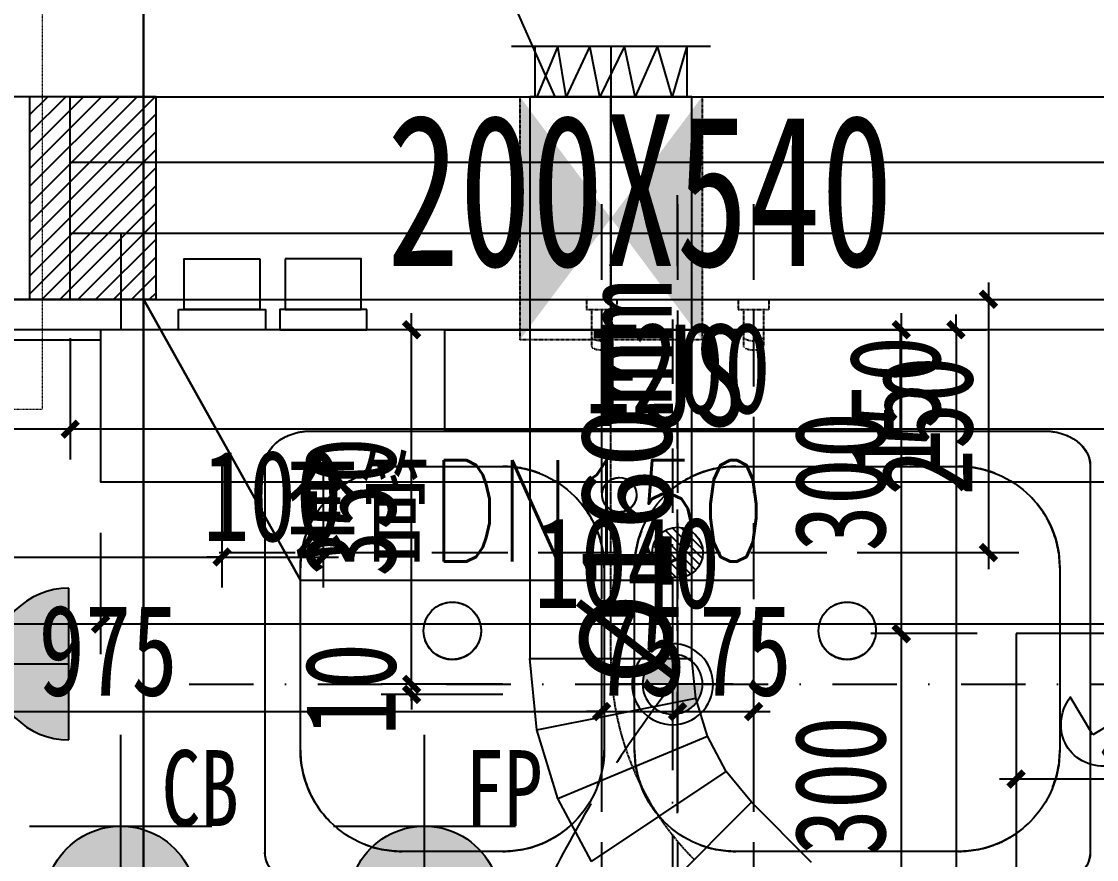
# Model space of a CAD drawing. Header units: millimetres. Extents: x -297 to 39764, y -29258 to 20315.
# Drawn here: x 13364 to 14426, y -16895 to -16068 of the extents above; entities that cross this region are included whole.
import ezdxf

# ---------------------------------------------------------------- set-up
doc = ezdxf.new("R2010")
doc.units = ezdxf.units.MM
for name, pattern in [('_DASH', [0.6, 0.4, -0.2]), ('CENTER2', [1.125, 0.75, -0.125, 0.125, -0.125]), ('DASH', [0.35, 0.25, -0.1]), ('DASHDOT', [1, 0.5, -0.25, 0, -0.25]), ('DASHDOT2', [12.7, 6.35, -3.175, 0, -3.175]), ('HIDDEN', [9.525, 6.35, -3.175]), ('HIDDEN2', [0.1875, 0.125, -0.0625])]:
    doc.linetypes.add(name, pattern=pattern)
doc.layers.get('Defpoints').update_dxf_attribs({"color": 250})
for name, color, linetype in [('.-P建筑梁位', 4, 'Continuous'), ('.J-给排水', 210, 'Continuous'), ('.L-集分水器', 244, 'Continuous'), ('.P-墙体尺寸标注', 252, 'Continuous'), ('.P-家具虚线层', 250, 'Continuous'), ('.p-灯具连线', 6, 'Continuous'), ('.P-装饰轮廓', 180, 'Continuous'), ('.PC-天花尺寸标注', 252, 'Continuous'), ('.PC-天花灯具', 203, 'Continuous'), ('.PC-天花造型', 163, 'Continuous'), ('.PC-灯具尺寸标注', 252, 'Continuous'), ('.PC-综合天花虚线层', 14, 'DASHDOT2'), ('.PF-上下水', 6, 'Continuous'), ('.PF-上下水尺寸标注', 252, 'Continuous'), ('.PF-墙体及上下水图中虚线层', 14, 'DASH'), ('.PF-洁具', 150, 'Continuous'), ('.ZD-开关', 43, 'Continuous'), ('.ZD-强电插座', 43, 'Continuous'), ('.ZD-插座虚线层', 214, 'DASH'), ('.ZD-点位引线', 1, 'Continuous'), ('.ZD-点位标注', 252, 'Continuous'), ('.ZT-空调.检修口', 52, 'Continuous'), ('0-设备', 1, 'Continuous'), ('A-Wall', 2, 'Continuous'), ('DUCT-排风中心线', 5, 'CENTER2'), ('DUCT-排风标注', 3, 'Continuous'), ('DUCT-排风管', 31, 'Continuous'), ('DUCT-排风管端线', 2, 'Continuous'), ('WINDOW', 4, 'Continuous'), ('留孔', 1, 'Continuous'), ('空调套管', 1, 'Continuous')]:
    doc.layers.add(name, color=color, linetype=linetype)
doc.layers.add('ACS_DLJ_LNSG', color=4, linetype='DASHDOT', lineweight=20)
doc.layers.add('ACS_DLJ_QYG', color=1, linetype='Continuous', lineweight=30)
doc.styles.add('GOA_01_thin_0.75', font='romans.shx', dxfattribs={"width": 0.75, "bigfont": 'hzdx.shx'})
doc.styles.add('HZTXT', font='')
doc.styles.add('宋体', font='', dxfattribs={"width": 0.7, "height": 5})
doc.styles.add('文字样式', font='', dxfattribs={"width": 0.75})
doc.styles.get('HZTXT').set_extended_font_data('SimSun')
doc.styles.get('宋体').set_extended_font_data('SimSun')
doc.styles.get('文字样式').set_extended_font_data('SimSun')
doc.dimstyles.new('西安1-40（内部尺寸）', dxfattribs={"dimscale": 30, "dimtxt": 3, "dimasz": 0.5, "dimexe": 1, "dimexo": 1, "dimgap": 0.5, "dimtad": 1, "dimdec": 0, "dimrnd": 5, "dimtxsty": '文字样式', "dimblk": 'ARCHTICK', "dimcen": 1, "dimdle": 0.55, "dimclrd": 252, "dimclre": 252, "dimclrt": 30, "dimadec": 0, "dimazin": 0, "dimtfac": 1, "dimtdec": 0, "dimtix": 1, "dimtmove": 2, "dimatfit": 3, "dimfxl": 5, "dimfxlon": 1, "dimarcsym": 0})

# ---------------------------------------------------------------- blocks, each defined once
blk = doc.blocks.new('洗菜盆')
at = {"layer": '.PF-洁具'}
for points in [[(42003.2, 54024.6), (42727.3, 54024.6)], [(41957.8, 53608.7), (41957.8, 53990.5)], [(42772.8, 53990.5), (42772.8, 53608.7)], [(42727.3, 53574.6), (42003.2, 53574.6)]]:
    blk.add_lwpolyline(points, dxfattribs=at)
at = {"layer": '.PF-洁具', "color": 250}
for points in [[(42092.8, 53989.6), (42192.8, 53989.6, -0.414214), (42292.8, 53889.6), (42292.8, 53709.6, -0.414214), (42192.8, 53609.6), (42092.8, 53609.6, -0.414214), (41992.8, 53709.6), (41992.8, 53889.6, -0.414214)], [(42322.8, 53709.6), (42322.8, 53889.6, -0.414214), (42422.8, 53989.6), (42642.8, 53989.6, -0.414214), (42742.8, 53889.6), (42742.8, 53709.6, -0.414214), (42642.8, 53609.6), (42422.8, 53609.6, -0.414214)]]:
    blk.add_lwpolyline(points, format="xyb", close=True, dxfattribs=at)
for centre, radius in [((42307.8, 53961.6), 17), ((42142.8, 53827.4), 28.4), ((42532.8, 53827.4), 28.4)]:
    blk.add_circle(centre, radius, dxfattribs=at)
at = {"layer": '.PF-洁具', "extrusion": (0, 0, -1)}
for centre, major_axis, start_param, end_param in [((42003.2, 53990.5), (-45.5, 0), 0, 1.570796), ((42727.3, 53990.5), (45.5, 0), -1.570796, 0), ((42003.2, 53608.7), (-45.5, 0), 4.712389, 6.283185), ((42727.3, 53608.7), (45.5, 0), 0, 1.570796)]:
    blk.add_ellipse(centre, major_axis=major_axis, ratio=0.750045, start_param=start_param, end_param=end_param, dxfattribs=at)
blk = doc.blocks.new('*U55')
at = {"layer": '.L-集分水器'}
blk.add_lwpolyline([(-225, -100), (225, -100), (225, 0), (-225, 0)], close=True, dxfattribs=at)
at = {"layer": '.L-集分水器', "style": '文字样式', "width": 0.75}
blk.add_attdef('FJS', (-97.2, -127.1), '', height=120, dxfattribs=at)
blk = doc.blocks.new('ttrutuuyyy')
at = {"layer": '.P-家具虚线层', "color": 250, "linetype": '_DASH', "ltscale": 200, "elevation": 0}
for points in [[(33649.9, -16472.1), (34374, -16472.1)], [(33604.4, -16888), (33604.4, -16506.2)], [(34419.4, -16506.2), (34419.4, -16888)]]:
    blk.add_lwpolyline(points, dxfattribs=at)
for points in [[(33739.4, -16507.1), (33839.4, -16507.1, -0.414214), (33939.4, -16607.1), (33939.4, -16787.1, -0.414214), (33839.4, -16887.1), (33739.4, -16887.1, -0.414214), (33639.4, -16787.1), (33639.4, -16607.1, -0.414214)], [(33969.4, -16787.1), (33969.4, -16607.1, -0.414214), (34069.4, -16507.1), (34289.4, -16507.1, -0.414214), (34389.4, -16607.1), (34389.4, -16787.1, -0.414214), (34289.4, -16887.1), (34069.4, -16887.1, -0.414214)]]:
    blk.add_lwpolyline(points, format="xyb", close=True, dxfattribs=at)
at = {"layer": '.P-家具虚线层', "color": 250, "linetype": '_DASH', "ltscale": 200}
for centre, radius in [((33954.4, -16535.1, 0), 17), ((33789.4, -16669.4, 0), 28.4), ((34179.4, -16669.4, 0), 28.4)]:
    blk.add_circle(centre, radius, dxfattribs=at)
at = {"layer": '.P-家具虚线层', "color": 250, "linetype": '_DASH', "ltscale": 200, "extrusion": (0, 0, -1)}
for centre, major_axis, start_param, end_param in [((33649.9, -16506.2, 0), (-45.5, 0), 0, 1.570796), ((34374, -16506.2, 0), (45.5, 0), -1.570796, 0), ((33649.9, -16888, 0), (-45.5, 0), 4.712389, 6.283185), ((34374, -16888, 0), (45.5, 0), 0, 1.570796)]:
    blk.add_ellipse(centre, major_axis=major_axis, ratio=0.750045, start_param=start_param, end_param=end_param, dxfattribs=at)
blk = doc.blocks.new('A$Cd2e37dc6')
at = {"layer": '.-P建筑梁位', "color": 4, "linetype": 'DASH', "ltscale": 300}
blk.add_line((6550, 13178.4), (8250, 13178.4), dxfattribs=at)
blk.add_lwpolyline([(5850, 13178.4), (8250, 13178.4), (8250, 11078.4), (5850, 11078.4)], close=True, dxfattribs=at)
at = {"layer": '.-P建筑梁位', "color": 250, "linetype": 'DASH', "ltscale": 300, "style": '宋体', "width": 0.7}
blk.add_text('200X540', height=150, dxfattribs=at).set_placement((6762.9, 13211.2))
blk = doc.blocks.new('防眩光射灯')
h = blk.add_hatch(color=256)
h.dxf.hatch_style = 1
h.paths.add_polyline_path([(29.6, 0, 0.414214), (0, 29.6), (0, 0)])
h.paths.add_polyline_path([(0, 0), (-29.6, 0, 0.414214), (0, -29.6)])
for p, q in [((0, 40), (0, -60)), ((-60, 0), (60, 0))]:
    blk.add_line(p, q)
blk.add_lwpolyline([(0, 112, 0, 50, 0), (0, 87.2, 0, 0, 0), (0, 40, 0, 0, 0)], format="xyseb")
blk.add_circle((0, 0), 40)
at = {"color": 250}
blk.add_circle((0, 0), 29.6, dxfattribs=at)
blk = doc.blocks.new('retrrrrrrrr')
at = {"layer": '空调套管'}
h = blk.add_hatch(dxfattribs=at)
h.set_pattern_fill('ANSI31', color=250, scale=100)
h.set_pattern_definition([(45, (-126697.185, 65378.087), (-8.8388348, 8.8388348), [])])
h.paths.add_polyline_path([(-85770.41379, 18631.11591), (-85770.41379, 18831.11591), (-85895.41379, 18831.11591), (-85895.41379, 18631.11591)])
at = {"color": 250}
for p, q in [((-85419.46549, 18881.11591, 2600), (-85222.96549, 18881.11591, 2600)), ((-85396.28094, 18881.11591, 2600), (-85396.28094, 18831.11591, 2600)), ((-85373.72697, 18881.11591, 2600), (-85394.52946, 18831.11591, 2600)), ((-85365.30691, 18831.11591, 2600), (-85373.72697, 18881.11591, 2600)), ((-85342.02792, 18881.11591, 2600), (-85365.30691, 18831.11591, 2600)), ((-85332.12198, 18831.11591, 2600), (-85342.02792, 18881.11591, 2600)), ((-85307.8524, 18881.11591, 2600), (-85332.12198, 18831.11591, 2600)), ((-85297.45115, 18831.11591, 2600), (-85307.8524, 18881.11591, 2600)), ((-85275.16276, 18881.11591, 2600), (-85297.45115, 18831.11591, 2600)), ((-85260.79913, 18831.11591, 2600), (-85275.16276, 18881.11591, 2600)), ((-85246.15005, 18881.11591, 2600), (-85260.79913, 18831.11591, 2600)), ((-85246.15005, 18881.11591, 2600), (-85246.15005, 18831.11591, 2600)), ((-85246.15005, 18831.11591, 2600), (-85396.28094, 18831.11591, 2600))]:
    blk.add_line(p, q, dxfattribs=at)
at = {"layer": '0-设备', "color": 250}
blk.add_line((-85376.21549, 18831.11591), (-85504.53893, 19119.62112), dxfattribs=at)
at = {"layer": 'ACS_DLJ_LNSG', "color": 250}
for p, q in [((-85882.91379, 18955.69306), (-85882.91379, 18522.46666)), ((-85882.91379, 18522.46666), (-85982.91379, 18522.46666))]:
    blk.add_line(p, q, dxfattribs=at)
at = {"layer": 'ACS_DLJ_QYG', "color": 250}
blk.add_line((-85782.91379, 19427.12686), (-85782.91379, 16201.87152), dxfattribs=at)
at = {"layer": 'DUCT-排风中心线', "color": 250}
for p, q in [((-85321.21549, 18276.55721), (-85321.21549, 18831.11591)), ((-85321.21549, 18276.45721), (-85321.21549, 18276.55721))]:
    blk.add_line(p, q, dxfattribs=at)
blk.add_arc((-85040.74624, 18276.45721), 280.46926, 180, 225, dxfattribs=at)
at = {"layer": 'DUCT-排风管', "color": 250}
for p, q in [((-85241.21549, 18831.11591), (-85401.21549, 18831.11591)), ((-85401.21549, 18831.11591), (-85401.21549, 18276.55721)), ((-85241.21549, 18276.55721), (-85241.21549, 18831.11591)), ((-85401.21549, 18276.45721), (-85401.21549, 18276.55721)), ((-85394.28918, 18206.13314), (-85401.21549, 18276.45721)), ((-85241.21549, 18276.45721), (-85241.21549, 18276.55721)), ((-85237.36353, 18237.34759), (-85241.21549, 18276.45721)), ((-85225.95568, 18199.74094), (-85237.36353, 18237.34759)), ((-85373.7764, 18138.51159), (-85394.28918, 18206.13314)), ((-85207.43033, 18165.08245), (-85225.95568, 18199.74094)), ((-85182.49941, 18134.70403), (-85207.43033, 18165.08245)), ((-85340.46547, 18076.19122), (-85373.7764, 18138.51159)), ((-85182.4287, 18134.63332), (-85182.49941, 18134.70403)), ((-85123.0074, 18075.21203), (-85182.4287, 18134.63332))]:
    blk.add_line(p, q, dxfattribs=at)
at = {"layer": 'DUCT-排风管端线', "color": 250}
for p, q in [((-85401.21549, 18276.55721), (-85241.21549, 18276.55721)), ((-85401.21549, 18276.55721), (-85241.21549, 18276.55721)), ((-85394.28918, 18206.13314), (-85237.36353, 18237.34759)), ((-85373.7764, 18138.51159), (-85225.95568, 18199.74094)), ((-85340.46547, 18076.19122), (-85207.43033, 18165.08245)), ((-85182.4287, 18134.63332), (-85295.56578, 18021.49624)), ((-85295.56578, 18021.49624), (-85182.4287, 18134.63332))]:
    blk.add_line(p, q, dxfattribs=at)
at = {"layer": '留孔', "color": 250}
blk.add_line((-85321.21549, 18881.11591), (-85321.2155, 18541.11591), dxfattribs=at)
at = {"layer": '留孔', "color": 250, "linetype": 'HIDDEN2', "ltscale": 0.5}
for p, q in [((-85411.21549, 18831.11591), (-85411.2155, 18591.11591)), ((-85411.21549, 18831.11591), (-85231.21549, 18831.11591)), ((-85231.21549, 18831.11591), (-85231.2155, 18591.11591)), ((-85231.2155, 18591.11591), (-85411.2155, 18591.11591))]:
    blk.add_line(p, q, dxfattribs=at)
blk.add_solid([(-85411.21549, 18831.11591), (-85411.2155, 18591.11591), (-85231.2155, 18591.11591), (-85231.21549, 18831.11591)], dxfattribs=at)
at = {"layer": '空调套管', "color": 250}
blk.add_lwpolyline([(-85895.41379, 18631.11591), (-85770.41379, 18631.11591), (-85770.41379, 18831.11591), (-85895.41379, 18831.11591)], close=True, dxfattribs=at)
for points in [[(-85782.91379, 18631.11591), (-85627.98557, 18353.8315), (-85782.91379, 18631.11591)], [(-85627.98557, 18353.8315), (-85180.62341, 18353.8315)]]:
    blk.add_lwpolyline(points, dxfattribs=at)
at = {"layer": 'DUCT-排风标注', "color": 250, "style": 'HZTXT'}
blk.add_text('%%C160mm', height=90.632911, rotation=90, dxfattribs=at).set_placement((-85261.21549, 18249.78678))
at = {"layer": '空调套管', "color": 250, "insert": (-85641.68519, 18472.18016), "char_height": 100, "width": 597.1388019, "attachment_point": 1, "style": 'GOA_01_thin_0.75'}
blk.add_mtext('套管DN150', dxfattribs=at)
blk = doc.blocks.new('_ArchTick')
at = {"color": 0, "linetype": 'ByBlock', "const_width": 0.4}
blk.add_lwpolyline([(-0.5, -0.5), (0.5, 0.5)], dxfattribs=at)
blk = doc.blocks.new('*D246')
at = {"layer": '.ZT-空调.检修口', "color": 252, "lineweight": -2, "transparency": 16777216}
for p, q in [((14346.3, -16736), (14346.3, -16845.7)), ((14646.9, -16767.9), (14646.9, -16845.7)), ((14663.4, -16815.7), (14329.8, -16815.7))]:
    blk.add_line(p, q, dxfattribs=at)
at = {"layer": 'Defpoints', "color": 0, "transparency": 16777216}
for p in [(14346.3, -16706), (14646.9, -16737.9), (14346.3, -16815.7)]:
    blk.add_point(p, dxfattribs=at)
at = {"layer": '.ZT-空调.检修口', "color": 252, "lineweight": -2, "transparency": 16777216, "xscale": 15, "yscale": 15, "zscale": 15, "rotation": 180}
blk.add_blockref('_ArchTick', (14346.3, -16815.7), dxfattribs=at)
at = {"layer": '.ZT-空调.检修口', "color": 252, "lineweight": -2, "transparency": 16777216, "xscale": 15, "yscale": 15, "zscale": 15}
blk.add_blockref('_ArchTick', (14646.9, -16815.7), dxfattribs=at)
at = {"layer": '.ZT-空调.检修口', "color": 30, "transparency": 16777216, "insert": (14496.6, -16755.7), "char_height": 90, "attachment_point": 5, "style": '文字样式'}
blk.add_mtext('300', dxfattribs=at)
blk = doc.blocks.new('*D247')
at = {"layer": '.ZT-空调.检修口', "color": 252, "lineweight": -2, "transparency": 16777216}
for p, q in [((14232.8, -16355.6), (14232.8, -16688.6)), ((14307.8, -16372.1), (14202.8, -16372.1)), ((14307.8, -16672.1), (14202.8, -16672.1))]:
    blk.add_line(p, q, dxfattribs=at)
at = {"layer": 'Defpoints', "color": 0, "transparency": 16777216}
for p in [(14378, -16372.1), (14232.8, -16672.1), (14371.4, -16672.1)]:
    blk.add_point(p, dxfattribs=at)
at = {"layer": '.ZT-空调.检修口', "color": 252, "lineweight": -2, "transparency": 16777216, "xscale": 15, "yscale": 15, "zscale": 15}
for p, rotation in [((14232.8, -16372.1), 90), ((14232.8, -16672.1), 270)]:
    blk.add_blockref('_ArchTick', p, dxfattribs=dict(at, rotation=rotation))
at = {"layer": '.ZT-空调.检修口', "color": 30, "transparency": 16777216, "insert": (14172.8, -16522.1), "char_height": 90, "attachment_point": 5, "rotation": 90, "style": '文字样式'}
blk.add_mtext('300', dxfattribs=at)
blk = doc.blocks.new('*D248')
at = {"layer": '.ZT-空调.检修口', "color": 252, "lineweight": -2, "transparency": 16777216}
for p, q in [((14232.8, -16655.4), (14232.8, -16989)), ((14295.7, -16671.9), (14202.8, -16671.9)), ((14295.7, -16972.5), (14202.8, -16972.5))]:
    blk.add_line(p, q, dxfattribs=at)
at = {"layer": 'Defpoints', "color": 0, "transparency": 16777216}
for p in [(14325.7, -16671.9), (14232.8, -16972.5), (14325.7, -16972.5)]:
    blk.add_point(p, dxfattribs=at)
at = {"layer": '.ZT-空调.检修口', "color": 252, "lineweight": -2, "transparency": 16777216, "xscale": 15, "yscale": 15, "zscale": 15}
for p, rotation in [((14232.8, -16671.9), 90), ((14232.8, -16972.5), 270)]:
    blk.add_blockref('_ArchTick', p, dxfattribs=dict(at, rotation=rotation))
at = {"layer": '.ZT-空调.检修口', "color": 30, "transparency": 16777216, "insert": (14172.8, -16822.2), "char_height": 90, "attachment_point": 5, "rotation": 90, "style": '文字样式'}
blk.add_mtext('300', dxfattribs=at)
blk = doc.blocks.new('检修口')
at = {"layer": '.ZT-空调.检修口', "color": 250}
for p, q in [((-154.6, 186.9), (-204.4, 216.5)), ((-185.3, 135.4), (-154.6, 186.9)), ((-185.3, 135.4), (-234.3, 164.6)), ((-105.3, 139.5), (112.5, -78.3)), ((-128.7, 98.8), (82.5, -112.5))]:
    blk.add_line(p, q, dxfattribs=at)
at = {"layer": '.ZT-空调.检修口'}
blk.add_lwpolyline([(-287.5, 287.5), (112.5, 287.5), (112.5, -112.5), (-287.5, -112.5)], close=True, dxfattribs=at)
at = {"layer": '.ZT-空调.检修口', "color": 250}
for centre, radius, start, end in [((-85.3, 159.5), 28.4, 173.3013, 225), ((-144.4, 83.1), 22.1, 45, 116.0655)]:
    blk.add_arc(centre, radius, start, end, dxfattribs=at)
for centre, major_axis, start_param, end_param in [((-174.5, 163.4), (34.9, 57.7), -1.092021, 1.11154), ((-174.4, 163.5), (23.5, 63.3), 1.867724, 3.886165)]:
    blk.add_ellipse(centre, major_axis=major_axis, ratio=0.876846, start_param=start_param, end_param=end_param, dxfattribs=at)
blk = doc.blocks.new('*D700')
at = {"layer": '.P-墙体尺寸标注', "color": 252, "linetype": 'ByBlock', "lineweight": -2, "transparency": 16777216}
for p, q in [((13411.9, -16380.3), (13411.9, -16500.3)), ((14611.9, -16380.3), (14611.9, -16500.3)), ((14628.4, -16470.3), (13395.4, -16470.3))]:
    blk.add_line(p, q, dxfattribs=at)
at = {"layer": 'Defpoints', "color": 0, "linetype": 'ByBlock', "transparency": 16777216}
for p in [(13411.9, -16342.1, 0), (14611.9, -16342.1), (13411.9, -16470.3)]:
    blk.add_point(p, dxfattribs=at)
at = {"layer": '.P-墙体尺寸标注', "color": 252, "linetype": 'ByBlock', "lineweight": -2, "transparency": 16777216, "xscale": 15, "yscale": 15, "zscale": 15, "rotation": 180}
blk.add_blockref('_ArchTick', (13411.9, -16470.3), dxfattribs=at)
at = {"layer": '.P-墙体尺寸标注', "color": 252, "linetype": 'ByBlock', "lineweight": -2, "transparency": 16777216, "xscale": 15, "yscale": 15, "zscale": 15}
blk.add_blockref('_ArchTick', (14611.9, -16470.3), dxfattribs=at)
at = {"layer": '.P-墙体尺寸标注', "color": 30, "linetype": 'ByBlock', "transparency": 16777216, "insert": (14011.9, -16410.3), "char_height": 90, "attachment_point": 5, "style": '文字样式'}
blk.add_mtext('1200', dxfattribs=at)
blk = doc.blocks.new('*D701')
at = {"layer": '.P-墙体尺寸标注', "color": 252, "linetype": 'ByBlock', "lineweight": -2, "transparency": 16777216}
for p, q in [((12811.9, -16380.3), (12811.9, -16500.3)), ((13411.9, -16380.3), (13411.9, -16500.3)), ((13428.4, -16470.3), (12795.4, -16470.3))]:
    blk.add_line(p, q, dxfattribs=at)
at = {"layer": 'Defpoints', "color": 0, "linetype": 'ByBlock', "transparency": 16777216}
for p in [(12811.9, -16342.1), (13411.9, -16342.1, 0), (12811.9, -16470.3)]:
    blk.add_point(p, dxfattribs=at)
at = {"layer": '.P-墙体尺寸标注', "color": 252, "linetype": 'ByBlock', "lineweight": -2, "transparency": 16777216, "xscale": 15, "yscale": 15, "zscale": 15, "rotation": 180}
blk.add_blockref('_ArchTick', (12811.9, -16470.3), dxfattribs=at)
at = {"layer": '.P-墙体尺寸标注', "color": 252, "linetype": 'ByBlock', "lineweight": -2, "transparency": 16777216, "xscale": 15, "yscale": 15, "zscale": 15}
blk.add_blockref('_ArchTick', (13411.9, -16470.3), dxfattribs=at)
at = {"layer": '.P-墙体尺寸标注', "color": 30, "linetype": 'ByBlock', "transparency": 16777216, "insert": (13111.9, -16410.3), "char_height": 90, "attachment_point": 5, "style": '文字样式'}
blk.add_mtext('600', dxfattribs=at)
blk = doc.blocks.new('*D779')
at = {"layer": '.PC-天花尺寸标注', "color": 252, "linetype": 'ByBlock', "lineweight": -2, "transparency": 16777216}
for p, q in [((14286.9, -16372.1), (14286.9, -16357.1)), ((14196.9, -16372.1), (14316.9, -16372.1)), ((14286.9, -16372.1), (14286.9, -16522.1)), ((14196.9, -16522.1), (14316.9, -16522.1)), ((14286.9, -16522.1), (14286.9, -16537.1))]:
    blk.add_line(p, q, dxfattribs=at)
at = {"layer": 'Defpoints', "color": 0, "linetype": 'ByBlock', "transparency": 16777216}
for p in [(14094.5, -16372.1, 0), (14094.5, -16522.1), (14286.9, -16522.1)]:
    blk.add_point(p, dxfattribs=at)
at = {"layer": '.PC-天花尺寸标注', "color": 252, "linetype": 'ByBlock', "lineweight": -2, "transparency": 16777216, "xscale": 15, "yscale": 15, "zscale": 15}
for p, rotation in [((14286.9, -16372.1), 270), ((14286.9, -16522.1), 90)]:
    blk.add_blockref('_ArchTick', p, dxfattribs=dict(at, rotation=rotation))
at = {"layer": '.PC-天花尺寸标注', "color": 30, "linetype": 'ByBlock', "transparency": 16777216, "insert": (14226.9, -16447.1), "char_height": 90, "attachment_point": 5, "rotation": 90, "style": '文字样式'}
blk.add_mtext('150', dxfattribs=at)
blk = doc.blocks.new('*D780')
at = {"layer": '.PC-天花尺寸标注', "color": 252, "linetype": 'ByBlock', "lineweight": -2, "transparency": 16777216}
for p, q in [((14286.9, -16505.6), (14286.9, -18518.6)), ((14196.9, -16522.1), (14316.9, -16522.1)), ((14196.9, -18502.1), (14316.9, -18502.1))]:
    blk.add_line(p, q, dxfattribs=at)
at = {"layer": 'Defpoints', "color": 0, "linetype": 'ByBlock', "transparency": 16777216}
for p in [(14094.5, -16522.1), (14099.5, -18502.1), (14286.9, -18502.1)]:
    blk.add_point(p, dxfattribs=at)
at = {"layer": '.PC-天花尺寸标注', "color": 252, "linetype": 'ByBlock', "lineweight": -2, "transparency": 16777216, "xscale": 15, "yscale": 15, "zscale": 15}
for p, rotation in [((14286.9, -16522.1), 90), ((14286.9, -18502.1), 270)]:
    blk.add_blockref('_ArchTick', p, dxfattribs=dict(at, rotation=rotation))
at = {"layer": '.PC-天花尺寸标注', "color": 30, "linetype": 'ByBlock', "transparency": 16777216, "insert": (14226.9, -17512.1), "char_height": 90, "attachment_point": 5, "rotation": 90, "style": '文字样式'}
blk.add_mtext('1980', dxfattribs=at)
blk = doc.blocks.new('*D783')
at = {"layer": '.PC-天花尺寸标注', "color": 252, "linetype": 'ByBlock', "lineweight": -2, "transparency": 16777216}
for p, q in [((13081.9, -16572.5), (13081.9, -16692.5)), ((13441.9, -16572.5), (13441.9, -16692.5)), ((13065.4, -16662.5), (13458.4, -16662.5))]:
    blk.add_line(p, q, dxfattribs=at)
at = {"layer": 'Defpoints', "color": 0, "linetype": 'ByBlock', "transparency": 16777216}
for p in [(13081.9, -16382.1), (13441.9, -16522.1), (13441.9, -16662.5)]:
    blk.add_point(p, dxfattribs=at)
at = {"layer": '.PC-天花尺寸标注', "color": 252, "linetype": 'ByBlock', "lineweight": -2, "transparency": 16777216, "xscale": 15, "yscale": 15, "zscale": 15, "rotation": 180}
blk.add_blockref('_ArchTick', (13081.9, -16662.5), dxfattribs=at)
at = {"layer": '.PC-天花尺寸标注', "color": 252, "linetype": 'ByBlock', "lineweight": -2, "transparency": 16777216, "xscale": 15, "yscale": 15, "zscale": 15}
blk.add_blockref('_ArchTick', (13441.9, -16662.5), dxfattribs=at)
at = {"layer": '.PC-天花尺寸标注', "color": 30, "linetype": 'ByBlock', "transparency": 16777216, "insert": (13261.9, -16602.5), "char_height": 90, "attachment_point": 5, "style": '文字样式'}
blk.add_mtext('360', dxfattribs=at)
blk = doc.blocks.new('*D784')
at = {"layer": '.PC-天花尺寸标注', "color": 252, "linetype": 'ByBlock', "lineweight": -2, "transparency": 16777216}
for p, q in [((13441.9, -16572.5), (13441.9, -16692.5)), ((14481.9, -16572.5), (14481.9, -16692.5)), ((13425.4, -16662.5), (14498.4, -16662.5))]:
    blk.add_line(p, q, dxfattribs=at)
at = {"layer": 'Defpoints', "color": 0, "linetype": 'ByBlock', "transparency": 16777216}
for p in [(13441.9, -16522.1), (14481.9, -16522.1), (14481.9, -16662.5)]:
    blk.add_point(p, dxfattribs=at)
at = {"layer": '.PC-天花尺寸标注', "color": 252, "linetype": 'ByBlock', "lineweight": -2, "transparency": 16777216, "xscale": 15, "yscale": 15, "zscale": 15, "rotation": 180}
blk.add_blockref('_ArchTick', (13441.9, -16662.5), dxfattribs=at)
at = {"layer": '.PC-天花尺寸标注', "color": 252, "linetype": 'ByBlock', "lineweight": -2, "transparency": 16777216, "xscale": 15, "yscale": 15, "zscale": 15}
blk.add_blockref('_ArchTick', (14481.9, -16662.5), dxfattribs=at)
at = {"layer": '.PC-天花尺寸标注', "color": 30, "linetype": 'ByBlock', "transparency": 16777216, "insert": (13961.9, -16602.5), "char_height": 90, "attachment_point": 5, "style": '文字样式'}
blk.add_mtext('1040', dxfattribs=at)
blk = doc.blocks.new('*D853')
at = {"layer": '.PC-灯具尺寸标注', "color": 252, "linetype": 'ByBlock', "lineweight": -2, "transparency": 16777216}
for p, q in [((13749.2, -16722.1), (13749.2, -16707.1)), ((13839.2, -16722.1), (13719.2, -16722.1)), ((13749.2, -16732.1), (13749.2, -16722.1)), ((13839.2, -16732.1), (13719.2, -16732.1)), ((13749.2, -16732.1), (13749.2, -16747.1))]:
    blk.add_line(p, q, dxfattribs=at)
at = {"layer": 'Defpoints', "color": 0, "linetype": 'ByBlock', "transparency": 16777216}
for p in [(13749.2, -16722.1), (14006.9, -16722.1, 0), (14006.9, -16732.1, 0)]:
    blk.add_point(p, dxfattribs=at)
at = {"layer": '.PC-灯具尺寸标注', "color": 252, "linetype": 'ByBlock', "lineweight": -2, "transparency": 16777216, "xscale": 15, "yscale": 15, "zscale": 15}
for p, rotation in [((13749.2, -16722.1), 270), ((13749.2, -16732.1), 90)]:
    blk.add_blockref('_ArchTick', p, dxfattribs=dict(at, rotation=rotation))
at = {"layer": '.PC-灯具尺寸标注', "color": 30, "linetype": 'ByBlock', "transparency": 16777216, "insert": (13689.2, -16727.1), "char_height": 90, "attachment_point": 5, "rotation": 90, "style": '文字样式'}
blk.add_mtext('10', dxfattribs=at)
blk = doc.blocks.new('*D854')
at = {"layer": '.PC-灯具尺寸标注', "color": 252, "linetype": 'ByBlock', "lineweight": -2, "transparency": 16777216}
for p, q in [((13749.2, -16738.6), (13749.2, -16355.6)), ((13839.2, -16372.1), (13719.2, -16372.1)), ((13839.2, -16722.1), (13719.2, -16722.1))]:
    blk.add_line(p, q, dxfattribs=at)
at = {"layer": 'Defpoints', "color": 0, "linetype": 'ByBlock', "transparency": 16777216}
for p in [(13749.2, -16372.1), (14231.9, -16372.1, 0), (14006.9, -16722.1, 0)]:
    blk.add_point(p, dxfattribs=at)
at = {"layer": '.PC-灯具尺寸标注', "color": 252, "linetype": 'ByBlock', "lineweight": -2, "transparency": 16777216, "xscale": 15, "yscale": 15, "zscale": 15}
for p, rotation in [((13749.2, -16372.1), 90), ((13749.2, -16722.1), 270)]:
    blk.add_blockref('_ArchTick', p, dxfattribs=dict(at, rotation=rotation))
at = {"layer": '.PC-灯具尺寸标注', "color": 30, "linetype": 'ByBlock', "transparency": 16777216, "insert": (13689.2, -16547.1), "char_height": 90, "attachment_point": 5, "rotation": 90, "style": '文字样式'}
blk.add_mtext('350', dxfattribs=at)
blk = doc.blocks.new('接线盒01')
at = {"layer": '.ZD-开关', "color": 6, "linetype": 'ByBlock', "ltscale": 0.1}
for points in [[(50, 43), (50, -43), (70, -43), (70, 43)], [(0, -37.5), (50, -37.5), (50, 37.5), (0, 37.5)]]:
    blk.add_lwpolyline(points, close=True, dxfattribs=at)
blk = doc.blocks.new('墙面强电插座')
at = {"linetype": 'ByBlock'}
h = blk.add_hatch(color=256, dxfattribs=at)
h.dxf.hatch_style = 1
h.paths.add_polyline_path([(0, 120, 0.414214), (100, 220), (0, 220)])
h.paths.add_polyline_path([(0, 220), (-100, 220, 0.414214), (0, 120)])
blk.add_line((100, 220), (-100, 220), dxfattribs=at)
for p, q in [((0, 220), (0, 0)), ((-120, 120), (120, 120))]:
    blk.add_line(p, q)
at = {"const_width": 2}
for points in [[(0, 0), (0, 220)], [(-120, 120), (120, 120)]]:
    blk.add_lwpolyline(points, dxfattribs=at)
at = {"linetype": 'ByBlock'}
blk.add_arc((0, 220), 100, 180, 0, dxfattribs=at)
blk = doc.blocks.new('厨房插座')
at = {"layer": '.ZD-强电插座', "xscale": -0.75, "yscale": 0.75, "zscale": 0.75}
blk.add_blockref('墙面强电插座', (240618.7, 59355.6), dxfattribs=at)
at = {"layer": '.ZD-强电插座', "style": '文字样式', "width": 0.75}
blk.add_attdef('C', (240644, 59346.6), '', height=90, dxfattribs=at)
blk = doc.blocks.new('给水')
at = {"layer": '.J-给排水', "linetype": 'DASH', "ltscale": 0.2}
for p, q in [((355305.7, 133885.6), (355315.7, 133885.6)), ((355305.7, 133885.6), (355305.7, 133855.6)), ((355315.7, 133885.6), (355315.7, 133855.6)), ((355315.7, 133880.6), (355352.7, 133880.6)), ((355315.7, 133860.6), (355352.7, 133860.6)), ((355305.7, 133855.6), (355315.7, 133855.6))]:
    blk.add_line(p, q, dxfattribs=at)
at = {"layer": '.J-给排水', "color": 251, "linetype": 'DASH', "ltscale": 0.2, "extrusion": (0, 0, -1)}
blk.add_ellipse((355340.2, 133870.6), major_axis=(0, 11.7), ratio=0.544014, start_param=0.54648, end_param=2.595113, dxfattribs=at)
at = {"layer": '.J-给排水', "linetype": 'DASH', "ltscale": 0.2, "extrusion": (0, 0, -1)}
blk.add_ellipse((355349.3, 133870.6), major_axis=(0, 11.7), ratio=0.544014, start_param=0.54648, end_param=2.595113, dxfattribs=at)
blk = doc.blocks.new('*D933')
at = {"layer": '.PF-上下水尺寸标注', "color": 252, "linetype": 'ByBlock', "lineweight": -2, "transparency": 16777216}
for p, q in [((13936.9, -16659.1), (13936.9, -16779.1)), ((14011.9, -16659.1), (14011.9, -16779.1)), ((13936.9, -16749.1), (13921.9, -16749.1)), ((13936.9, -16749.1), (14011.9, -16749.1)), ((14011.9, -16749.1), (14026.9, -16749.1))]:
    blk.add_line(p, q, dxfattribs=at)
at = {"layer": 'Defpoints', "color": 0, "linetype": 'ByBlock', "transparency": 16777216}
for p in [(13936.9, -16526.8, 0), (14011.9, -16556.8, 0), (14011.9, -16749.1)]:
    blk.add_point(p, dxfattribs=at)
at = {"layer": '.PF-上下水尺寸标注', "color": 252, "linetype": 'ByBlock', "lineweight": -2, "transparency": 16777216, "xscale": 15, "yscale": 15, "zscale": 15}
blk.add_blockref('_ArchTick', (13936.9, -16749.1), dxfattribs=at)
at = {"layer": '.PF-上下水尺寸标注', "color": 252, "linetype": 'ByBlock', "lineweight": -2, "transparency": 16777216, "xscale": 15, "yscale": 15, "zscale": 15, "rotation": 180}
blk.add_blockref('_ArchTick', (14011.9, -16749.1), dxfattribs=at)
at = {"layer": '.PF-上下水尺寸标注', "color": 30, "linetype": 'ByBlock', "transparency": 16777216, "insert": (13974.4, -16689.1), "char_height": 90, "attachment_point": 5, "style": '文字样式'}
blk.add_mtext('75', dxfattribs=at)
blk = doc.blocks.new('*D934')
at = {"layer": '.PF-上下水尺寸标注', "color": 252, "linetype": 'ByBlock', "lineweight": -2, "transparency": 16777216}
for p, q in [((14011.9, -16659.1), (14011.9, -16779.1)), ((14086.9, -16659.1), (14086.9, -16779.1)), ((13995.4, -16749.1), (14103.4, -16749.1))]:
    blk.add_line(p, q, dxfattribs=at)
at = {"layer": 'Defpoints', "color": 0, "linetype": 'ByBlock', "transparency": 16777216}
for p in [(14086.9, -16526.8, 0), (14011.9, -16556.8, 0), (14086.9, -16749.1)]:
    blk.add_point(p, dxfattribs=at)
at = {"layer": '.PF-上下水尺寸标注', "color": 252, "linetype": 'ByBlock', "lineweight": -2, "transparency": 16777216, "xscale": 15, "yscale": 15, "zscale": 15, "rotation": 180}
blk.add_blockref('_ArchTick', (14011.9, -16749.1), dxfattribs=at)
at = {"layer": '.PF-上下水尺寸标注', "color": 252, "linetype": 'ByBlock', "lineweight": -2, "transparency": 16777216, "xscale": 15, "yscale": 15, "zscale": 15}
blk.add_blockref('_ArchTick', (14086.9, -16749.1), dxfattribs=at)
at = {"layer": '.PF-上下水尺寸标注', "color": 30, "linetype": 'ByBlock', "transparency": 16777216, "insert": (14078.9, -16689.1), "char_height": 90, "attachment_point": 5, "style": '文字样式'}
blk.add_mtext('75', dxfattribs=at)
blk = doc.blocks.new('*D935')
at = {"layer": '.PF-上下水尺寸标注', "color": 252, "linetype": 'ByBlock', "lineweight": -2, "transparency": 16777216}
for p, q in [((13936.9, -16659.1), (13936.9, -16779.1)), ((12961.9, -16706.8), (12961.9, -16779.1)), ((12945.4, -16749.1), (13953.4, -16749.1))]:
    blk.add_line(p, q, dxfattribs=at)
at = {"layer": 'Defpoints', "color": 0, "linetype": 'ByBlock', "transparency": 16777216}
for p in [(13936.9, -16526.8, 0), (12961.9, -16676.8, 0), (13936.9, -16749.1)]:
    blk.add_point(p, dxfattribs=at)
at = {"layer": '.PF-上下水尺寸标注', "color": 252, "linetype": 'ByBlock', "lineweight": -2, "transparency": 16777216, "xscale": 15, "yscale": 15, "zscale": 15, "rotation": 180}
blk.add_blockref('_ArchTick', (12961.9, -16749.1), dxfattribs=at)
at = {"layer": '.PF-上下水尺寸标注', "color": 252, "linetype": 'ByBlock', "lineweight": -2, "transparency": 16777216, "xscale": 15, "yscale": 15, "zscale": 15}
blk.add_blockref('_ArchTick', (13936.9, -16749.1), dxfattribs=at)
at = {"layer": '.PF-上下水尺寸标注', "color": 30, "linetype": 'ByBlock', "transparency": 16777216, "insert": (13449.4, -16689.1), "char_height": 90, "attachment_point": 5, "style": '文字样式'}
blk.add_mtext('975', dxfattribs=at)
blk = doc.blocks.new('*D936')
at = {"layer": '.PF-上下水尺寸标注', "color": 252, "linetype": 'ByBlock', "lineweight": -2, "transparency": 16777216}
for p, q in [((14318.9, -16325.6), (14318.9, -16608.6)), ((14228.9, -16342.1), (14348.9, -16342.1)), ((14228.9, -16592.1), (14348.9, -16592.1))]:
    blk.add_line(p, q, dxfattribs=at)
at = {"layer": 'Defpoints', "color": 0, "linetype": 'ByBlock', "transparency": 16777216}
for p in [(14011.9, -16342.1, 0), (14011.9, -16592.1, 0), (14318.9, -16592.1)]:
    blk.add_point(p, dxfattribs=at)
at = {"layer": '.PF-上下水尺寸标注', "color": 252, "linetype": 'ByBlock', "lineweight": -2, "transparency": 16777216, "xscale": 15, "yscale": 15, "zscale": 15}
for p, rotation in [((14318.9, -16342.1), 90), ((14318.9, -16592.1), 270)]:
    blk.add_blockref('_ArchTick', p, dxfattribs=dict(at, rotation=rotation))
at = {"layer": '.PF-上下水尺寸标注', "color": 30, "linetype": 'ByBlock', "transparency": 16777216, "insert": (14258.9, -16467.1), "char_height": 90, "attachment_point": 5, "rotation": 90, "style": '文字样式'}
blk.add_mtext('250', dxfattribs=at)
blk = doc.blocks.new('*D1042')
at = {"layer": '.ZD-点位标注', "color": 252, "linetype": 'ByBlock', "lineweight": -2, "transparency": 16777216}
for p, q in [((12811.9, -16506.5), (12811.9, -16626.5)), ((13561.9, -16506.5), (13561.9, -16626.5)), ((12795.4, -16596.5), (13578.4, -16596.5))]:
    blk.add_line(p, q, dxfattribs=at)
at = {"layer": 'Defpoints', "color": 0, "linetype": 'ByBlock', "transparency": 16777216}
for p in [(13561.9, -16302.1, 0), (12811.9, -16342.1), (13561.9, -16596.5)]:
    blk.add_point(p, dxfattribs=at)
at = {"layer": '.ZD-点位标注', "color": 252, "linetype": 'ByBlock', "lineweight": -2, "transparency": 16777216, "xscale": 15, "yscale": 15, "zscale": 15, "rotation": 180}
blk.add_blockref('_ArchTick', (12811.9, -16596.5), dxfattribs=at)
at = {"layer": '.ZD-点位标注', "color": 252, "linetype": 'ByBlock', "lineweight": -2, "transparency": 16777216, "xscale": 15, "yscale": 15, "zscale": 15}
blk.add_blockref('_ArchTick', (13561.9, -16596.5), dxfattribs=at)
at = {"layer": '.ZD-点位标注', "color": 30, "linetype": 'ByBlock', "transparency": 16777216, "insert": (13186.9, -16536.5), "char_height": 90, "attachment_point": 5, "style": '文字样式'}
blk.add_mtext('750', dxfattribs=at)
blk = doc.blocks.new('*D1043')
at = {"layer": '.ZD-点位标注', "color": 252, "linetype": 'ByBlock', "lineweight": -2, "transparency": 16777216}
for p, q in [((13561.9, -16506.5), (13561.9, -16626.5)), ((13661.9, -16506.5), (13661.9, -16626.5)), ((13561.9, -16596.5), (13546.9, -16596.5)), ((13561.9, -16596.5), (13661.9, -16596.5)), ((13661.9, -16596.5), (13676.9, -16596.5))]:
    blk.add_line(p, q, dxfattribs=at)
at = {"layer": 'Defpoints', "color": 0, "linetype": 'ByBlock', "transparency": 16777216}
for p in [(13561.9, -16302.1, 0), (13661.9, -16352.1, 0), (13661.9, -16596.5)]:
    blk.add_point(p, dxfattribs=at)
at = {"layer": '.ZD-点位标注', "color": 252, "linetype": 'ByBlock', "lineweight": -2, "transparency": 16777216, "xscale": 15, "yscale": 15, "zscale": 15}
blk.add_blockref('_ArchTick', (13561.9, -16596.5), dxfattribs=at)
at = {"layer": '.ZD-点位标注', "color": 252, "linetype": 'ByBlock', "lineweight": -2, "transparency": 16777216, "xscale": 15, "yscale": 15, "zscale": 15, "rotation": 180}
blk.add_blockref('_ArchTick', (13661.9, -16596.5), dxfattribs=at)
at = {"layer": '.ZD-点位标注', "color": 30, "linetype": 'ByBlock', "transparency": 16777216, "insert": (13611.9, -16536.5), "char_height": 90, "attachment_point": 5, "style": '文字样式'}
blk.add_mtext('100', dxfattribs=at)

msp = doc.modelspace()

# ---------------------------------------------------------------- hatches: boundary and pattern name
at = {"layer": '.PF-上下水'}
h = msp.add_hatch(dxfattribs=at)
h.set_pattern_fill('ANSI31', color=250, scale=2)
h.set_pattern_definition([(135, (470591.0105, -156553.383), (4.49012806, 4.49012806), [])])
edge = h.paths.add_edge_path()
edge.add_arc((14011.9, -16592.1), 25, 180, 540, ccw=False)

# ---------------------------------------------------------------- linework, layer by layer
at = {"layer": '.p-灯具连线', "color": 6, "linetype": 'HIDDEN', "ltscale": 15, "elevation": 0}
msp.add_lwpolyline([(14006.9, -16722.1, 0.341964), (14006.9, -18162.1, -0.168836), (14393.1, -19218.3, 5.261217)], format="xyb", dxfattribs=at)
at = {"layer": '.P-装饰轮廓'}
msp.add_line((13461.9, -16277.1), (13461.9, -16372.1), dxfattribs=at)
msp.add_lwpolyline([(15181.9, -16857.1), (14746.9, -16857.1), (14746.9, -16372.1), (13071.9, -16372.1)], dxfattribs=at)
at = {"layer": '.PC-天花造型'}
for points in [[(13441.9, -16372.1), (13441.9, -16522.1), (14481.9, -16522.1), (14481.9, -16372.1)], [(14481.9, -16382.1), (14736.9, -16382.1), (14736.9, -16867.1), (15171.9, -16867.1), (15171.9, -18502.1), (12851.9, -18502.1), (12851.9, -16612.1), (13081.9, -16612.1), (13081.9, -16382.1), (13441.9, -16382.1)]]:
    msp.add_lwpolyline(points, dxfattribs=at)
at = {"layer": '.PC-综合天花虚线层', "linetype": 'DASHDOT2', "ltscale": 10}
for p, q in [((14006.9, -16362.1, 0), (14006.9, -18471.4, 0)), ((13529.4, -16722.1, 0), (14607.3, -16722.1, 0))]:
    msp.add_line(p, q, dxfattribs=at)
at = {"layer": '.PF-上下水'}
msp.add_circle((14011.9, -16592.1, 0), 25, dxfattribs=at)
at = {"layer": '.PF-墙体及上下水图中虚线层', "ltscale": 300}
for p, q in [((13936.9, -16248, 0), (13936.9, -17132, 0)), ((14011.9, -16248, 0), (14011.9, -17132, 0)), ((14086.9, -16248, 0), (14086.9, -17132, 0)), ((13559.2, -16592.1, 0), (14329, -16592.1, 0))]:
    msp.add_line(p, q, dxfattribs=at)
at = {"layer": '.ZD-插座虚线层', "linetype": '_DASH', "ltscale": 300}
msp.add_line((14011.9, -17389.4, 0), (14011.9, -16239.4, 0), dxfattribs=at)
at = {"layer": '.ZD-点位引线', "color": 10, "elevation": 0}
for points in [[(13561.9, -16372.1, 0, 25, 0), (13561.9, -16472.1, 0, 0, 0), (13561.9, -16772.1, 0, 0, 0), (13461.9, -16772.1, 0, 0, 0)], [(13661.9, -16372.1, 0, 25, 0), (13661.9, -16472.1, 0, 0, 0), (13661.9, -16772.1, 0, 0, 0), (13761.9, -16772.1, 0, 0, 0)]]:
    msp.add_lwpolyline(points, format="xyseb", dxfattribs=at)
at = {"layer": 'A-Wall', "color": 7}
for p, q in [((13411.9, -16342.1), (13411.9, -16142.1)), ((13411.9, -16342.1, 0), (12811.9, -16342.1))]:
    msp.add_line(p, q, dxfattribs=at)
msp.add_lwpolyline([(13411.9, -16142.1), (12811.9, -16142.1), (12811.9, -15442.1), (11961.9, -15442.1)], dxfattribs=at)
at = {"layer": 'WINDOW', "extrusion": (0, 0, -1)}
for p, q in [((13411.9, -16142.1), (14611.9, -16142.1)), ((14611.9, -16207.1), (13411.9, -16207.1)), ((14611.9, -16277.1), (13411.9, -16277.1)), ((13411.9, -16342.1), (14611.9, -16342.1))]:
    msp.add_line(p, q, dxfattribs=at)

# ---------------------------------------------------------------- block references
at = {"layer": '.-P建筑梁位'}
msp.add_blockref('A$Cd2e37dc6', (6961.9, -29520.5, 0), dxfattribs=at)
at = {"layer": '.J-给排水', "extrusion": (0, 0, -1), "zscale": -1, "rotation": 270}
for p in [(-147807.5, 338963.6, 0), (-147957.5, 338963.6, 0)]:
    msp.add_blockref('给水', p, dxfattribs=at)
at = {"layer": '.L-集分水器', "extrusion": (0, 0, -1)}
ref = msp.add_blockref('*U55', (-14006.9, -16372.1, 0), dxfattribs=dict(at, zscale=-1))
ref.add_attrib('FJS', 'FJS', (13925.7, -16467.1, 0), dxfattribs={"color": 8, "height": 100, "style": '文字样式', "width": 0.75})
at = {"layer": '.P-家具虚线层', "linetype": 'ByBlock'}
msp.add_blockref('ttrutuuyyy', (-20000, 0), dxfattribs=at)
at = {"layer": '.PC-天花灯具', "xscale": -1, "rotation": 359.9999999677534}
msp.add_blockref('防眩光射灯', (14006.9, -16722.1, 0), dxfattribs=at)
at = {"layer": '.PF-洁具'}
msp.add_blockref('洗菜盆', (-28353.4, -70496.7), dxfattribs=at)
at = {"layer": '.ZD-开关', "color": 4, "linetype": 'ByBlock', "extrusion": (0, 0, -1), "zscale": -1, "rotation": 270}
msp.add_blockref('接线盒01', (-13561.9, -16302.1, 0), dxfattribs=at)
at = {"layer": '.ZD-开关', "color": 4, "linetype": 'ByBlock', "extrusion": (0, 0, -1), "xscale": -1, "zscale": -1, "rotation": 90}
msp.add_blockref('接线盒01', (-13661.9, -16302.1, 0), dxfattribs=at)
at = {"layer": '.ZD-强电插座'}
ref = msp.add_blockref('厨房插座', (-46109.8, -257320.8, 0), dxfattribs=dict(at, xscale=-1, rotation=269.99999999989))
ref.add_attrib('C', 'W', (13323.7, -16680.3, 0), dxfattribs={"height": 75, "rotation": 90, "style": '文字样式', "width": 0.75})
ref = msp.add_blockref('厨房插座', (254080.6, 42583.5, 0), dxfattribs=dict(at, rotation=180.0000000001098))
ref.add_attrib('C', 'CB', (13502.2, -16862.1, 0), dxfattribs={"height": 75, "rotation": 180, "style": '文字样式', "text_generation_flag": 6, "width": 0.75})
ref = msp.add_blockref('厨房插座', (254380.6, 42583.5, 0), dxfattribs=dict(at, rotation=180.0000000001098))
ref.add_attrib('C', 'FP', (13802.2, -16862.1, 0), dxfattribs={"height": 75, "rotation": 180, "style": '文字样式', "text_generation_flag": 6, "width": 0.75})
at = {"layer": '.ZT-空调.检修口', "color": 0}
msp.add_blockref('retrrrrrrrr', (99267.3, -34973.2), dxfattribs=at)
at = {"layer": '.ZT-空调.检修口', "xscale": -0.7511737089092573, "yscale": 0.7511737089092573, "zscale": 0.751173708909257, "rotation": 90}
msp.add_blockref('检修口', (14562.4, -16888), dxfattribs=at)

# ---------------------------------------------------------------- dimensions: what is measured, and where the dimension line sits
at = {"layer": '.P-墙体尺寸标注', "color": 1, "linetype": 'ByBlock'}
for base, p1, p2, picture, middle in [((12811.9, -16470.3), (13411.9, -16342.1, 0), (12811.9, -16342.1), '*D701', (13111.9, -16410.3)), ((13411.9, -16470.3), (14611.9, -16342.1), (13411.9, -16342.1, 0), '*D700', (14011.9, -16410.3))]:
    dim = msp.add_linear_dim(base=base, p1=p1, p2=p2, dimstyle='西安1-40（内部尺寸）', override={"dimfxl": 3}, dxfattribs=at)
    dim.commit()
    dim.dimension.update_dxf_attribs({"geometry": picture, "text_midpoint": middle})
at = {"layer": '.PC-天花尺寸标注', "color": 1, "linetype": 'ByBlock'}
for base, p1, p2, picture, middle in [((14286.9, -16522.1), (14094.5, -16372.1, 0), (14094.5, -16522.1), '*D779', (14226.9, -16447.1)), ((14286.9, -18502.1), (14094.5, -16522.1), (14099.5, -18502.1), '*D780', (14226.9, -17512.1))]:
    dim = msp.add_linear_dim(base=base, p1=p1, p2=p2, angle=90, dimstyle='西安1-40（内部尺寸）', override={"dimfxl": 3}, dxfattribs=at)
    dim.commit()
    dim.dimension.update_dxf_attribs({"geometry": picture, "text_midpoint": middle})
for base, p1, p2, picture, middle in [((13441.9, -16662.5), (13081.9, -16382.1), (13441.9, -16522.1), '*D783', (13261.9, -16602.5)), ((14481.9, -16662.5), (13441.9, -16522.1), (14481.9, -16522.1), '*D784', (13961.9, -16602.5))]:
    dim = msp.add_linear_dim(base=base, p1=p1, p2=p2, dimstyle='西安1-40（内部尺寸）', override={"dimfxl": 3}, dxfattribs=at)
    dim.commit()
    dim.dimension.update_dxf_attribs({"geometry": picture, "text_midpoint": middle})
at = {"layer": '.PC-灯具尺寸标注', "color": 1, "linetype": 'ByBlock'}
for base, p1, p2, picture, middle in [((13749.2, -16372.1), (14006.9, -16722.1, 0), (14231.9, -16372.1, 0), '*D854', (13689.2, -16547.1)), ((13749.2, -16722.1), (14006.9, -16732.1, 0), (14006.9, -16722.1, 0), '*D853', (13689.2, -16727.1))]:
    dim = msp.add_linear_dim(base=base, p1=p1, p2=p2, angle=90, dimstyle='西安1-40（内部尺寸）', override={"dimfxl": 3}, dxfattribs=at)
    dim.commit()
    dim.dimension.update_dxf_attribs({"geometry": picture, "text_midpoint": middle})
at = {"layer": '.PF-上下水尺寸标注', "color": 1, "linetype": 'ByBlock'}
dim = msp.add_linear_dim(base=(14318.9, -16592.1), p1=(14011.9, -16342.1, 0), p2=(14011.9, -16592.1, 0), angle=90, dimstyle='西安1-40（内部尺寸）', override={"dimfxl": 3}, dxfattribs=at)
dim.commit()
dim.dimension.update_dxf_attribs({"geometry": '*D936', "text_midpoint": (14258.9, -16467.1)})
for base, p1, p2, picture, middle in [((13936.9, -16749.1), (12961.9, -16676.8, 0), (13936.9, -16526.8, 0), '*D935', (13449.4, -16689.1)), ((14011.9, -16749.1, 0), (13936.9, -16526.8, 0), (14011.9, -16556.8, 0), '*D933', (13974.4, -16689.1, 0))]:
    dim = msp.add_linear_dim(base=base, p1=p1, p2=p2, dimstyle='西安1-40（内部尺寸）', override={"dimfxl": 3}, dxfattribs=at)
    dim.commit()
    dim.dimension.update_dxf_attribs({"geometry": picture, "text_midpoint": middle})
dim = msp.add_linear_dim(base=(14086.9, -16749.1, 0), p1=(14011.9, -16556.8, 0), p2=(14086.9, -16526.8, 0), dimstyle='西安1-40（内部尺寸）', override={"dimfxl": 3}, dxfattribs=at)
dim.commit()
dim.dimension.update_dxf_attribs({"geometry": '*D934', "text_midpoint": (14078.9, -16689.1, 0), "dimtype": 160})
at = {"layer": '.ZD-点位标注', "color": 1, "linetype": 'ByBlock'}
for base, p1, p2, picture, middle in [((13561.9, -16596.5), (12811.9, -16342.1), (13561.9, -16302.1, 0), '*D1042', (13186.9, -16536.5)), ((13661.9, -16596.5), (13561.9, -16302.1, 0), (13661.9, -16352.1, 0), '*D1043', (13611.9, -16536.5))]:
    dim = msp.add_linear_dim(base=base, p1=p1, p2=p2, dimstyle='西安1-40（内部尺寸）', override={"dimfxl": 3}, dxfattribs=at)
    dim.commit()
    dim.dimension.update_dxf_attribs({"geometry": picture, "text_midpoint": middle})
at = {"layer": '.ZT-空调.检修口', "color": 1}
for base, p1, p2, angle, override, picture, middle in [((14232.8, -16672.1), (14378, -16372.1), (14371.4, -16672.1), 90, {"dimfxl": 2.5}, '*D247', (14172.8, -16522.1)), ((14232.8, -16972.5), (14325.7, -16671.9), (14325.7, -16972.5), 90, {"dimfxl": 2.5}, '*D248', (14172.8, -16822.2)), ((14346.3, -16815.7), (14646.9, -16737.9), (14346.3, -16706), 180, {"dimfxl": 3}, '*D246', (14496.6, -16755.7))]:
    dim = msp.add_linear_dim(base=base, p1=p1, p2=p2, angle=angle, dimstyle='西安1-40（内部尺寸）', override=override, dxfattribs=at)
    dim.commit()
    dim.dimension.update_dxf_attribs({"geometry": picture, "text_midpoint": middle})

doc.saveas('drawing.dxf')
